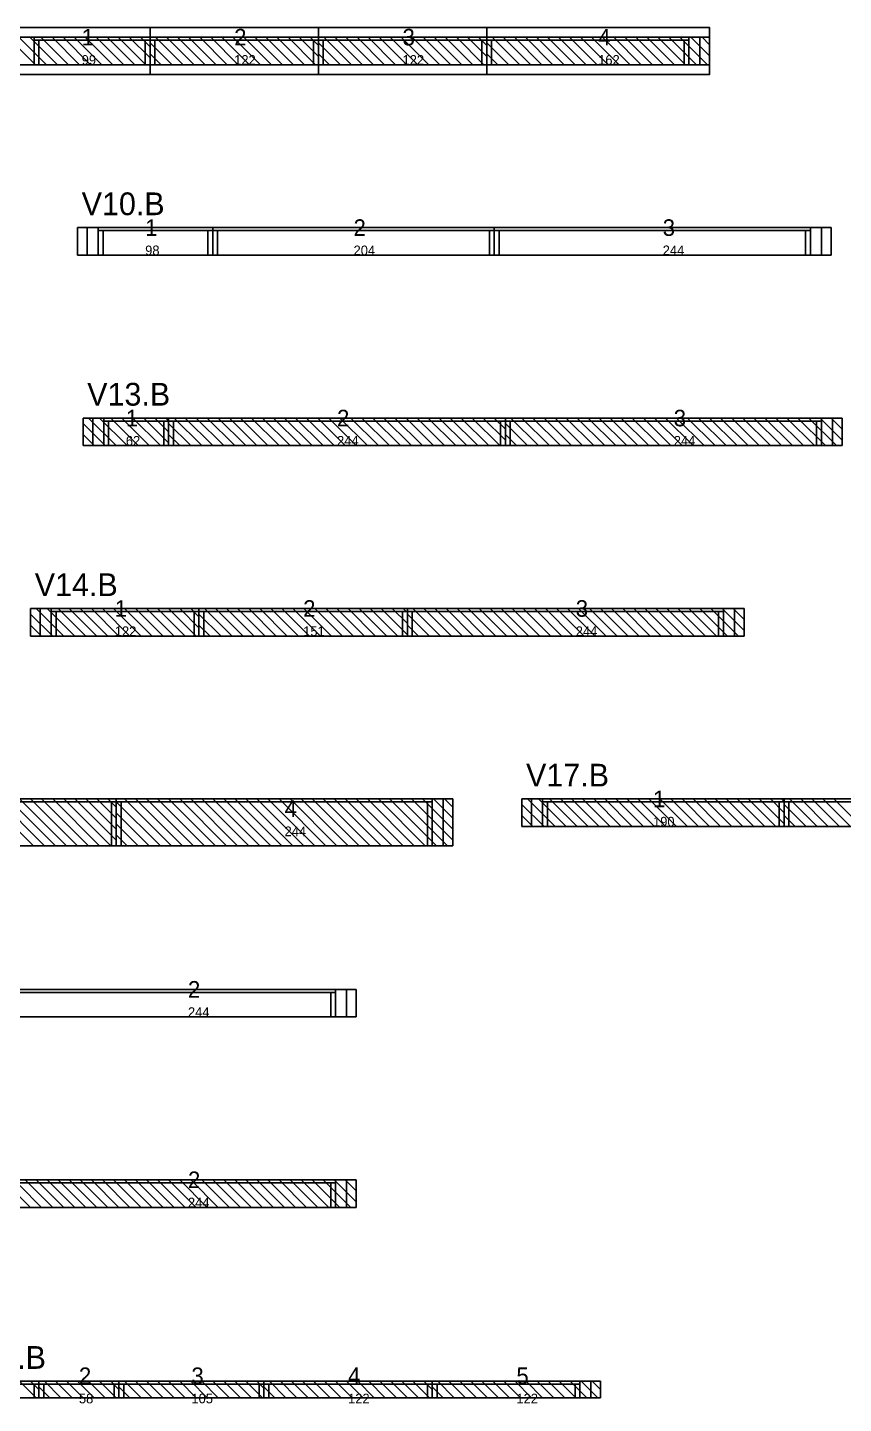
# Model space of a CAD drawing. Header units: metres. Extents: x -10 to 74425, y -2037 to 26.
# Drawn here: x 36429 to 37021, y -1978 to -981 of the extents above; entities that cross this region are included whole.
import ezdxf

# ---------------------------------------------------------------- set-up
doc = ezdxf.new("R2010")
doc.units = ezdxf.units.M
doc.layers.add('VIGAS', color=7, linetype='Continuous')

msp = doc.modelspace()

# ---------------------------------------------------------------- linework, layer by layer
at = {"layer": 'VIGAS'}
for p, q in [((36419.1, -988), (36518.1, -988)), ((36435.1, -1008), (36419.1, -992)), ((36443.1, -1008), (36423.1, -988)), ((36451.1, -1008), (36431.1, -988)), ((36434.1, -1008), (36434.1, -988)), ((36434.1, -990.2), (36518.1, -990.2)), ((36437.6, -1008), (36437.6, -990.2)), ((36459.1, -1008), (36439.1, -988)), ((36467.1, -1008), (36447.1, -988)), ((36475.1, -1008), (36455.1, -988)), ((36483.1, -1008), (36463.1, -988)), ((36491.1, -1008), (36471.1, -988)), ((36499.1, -1008), (36479.1, -988)), ((36507.1, -1008), (36487.1, -988)), ((36515.1, -1008), (36495.1, -988)), ((36518.1, -1003), (36503.1, -988)), ((36518.1, -995), (36511.1, -988)), ((36514.6, -1008), (36514.6, -990.2)), ((36518.1, -1008), (36518.1, -988)), ((36518.1, -1008), (36518.1, -988)), ((36518.1, -988), (36640.1, -988)), ((36518.1, -1008), (36518.1, -988)), ((36518.1, -1008), (36518.1, -988)), ((36518.1, -1008), (36518.1, -988)), ((36518.1, -990.2), (36640.1, -990.2)), ((36534.1, -1008), (36518.1, -992)), ((36521.6, -1008), (36521.6, -990.2)), ((36542.1, -1008), (36522.1, -988)), ((36550.1, -1008), (36530.1, -988)), ((36558.1, -1008), (36538.1, -988)), ((36566.1, -1008), (36546.1, -988)), ((36574.1, -1008), (36554.1, -988)), ((36582.1, -1008), (36562.1, -988)), ((36590.1, -1008), (36570.1, -988)), ((36598.1, -1008), (36578.1, -988)), ((36606.1, -1008), (36586.1, -988)), ((36614.1, -1008), (36594.1, -988)), ((36622.1, -1008), (36602.1, -988)), ((36630.1, -1008), (36610.1, -988)), ((36638.1, -1008), (36618.1, -988)), ((36640.1, -1002), (36626.1, -988)), ((36640.1, -994), (36634.1, -988)), ((36636.6, -1008), (36636.6, -990.2)), ((36640.1, -1008), (36640.1, -988)), ((36640.1, -1008), (36640.1, -988)), ((36640.1, -988), (36762.1, -988)), ((36640.1, -1008), (36640.1, -988)), ((36640.1, -1008), (36640.1, -988)), ((36640.1, -1008), (36640.1, -988)), ((36640.1, -990.2), (36762.1, -990.2)), ((36656.1, -1008), (36640.1, -992)), ((36643.6, -1008), (36643.6, -990.2)), ((36664.1, -1008), (36644.1, -988)), ((36672.1, -1008), (36652.1, -988)), ((36680.1, -1008), (36660.1, -988)), ((36688.1, -1008), (36668.1, -988)), ((36696.1, -1008), (36676.1, -988)), ((36704.1, -1008), (36684.1, -988)), ((36712.1, -1008), (36692.1, -988)), ((36720.1, -1008), (36700.1, -988)), ((36728.1, -1008), (36708.1, -988)), ((36736.1, -1008), (36716.1, -988)), ((36744.1, -1008), (36724.1, -988)), ((36752.1, -1008), (36732.1, -988)), ((36760.1, -1008), (36740.1, -988)), ((36762.1, -1002), (36748.1, -988)), ((36762.1, -994), (36756.1, -988)), ((36758.6, -1008), (36758.6, -990.2)), ((36762.1, -1008), (36762.1, -988)), ((36762.1, -1008), (36762.1, -988)), ((36762.1, -988), (36923.6, -988)), ((36762.1, -1008), (36762.1, -988)), ((36762.1, -1008), (36762.1, -988)), ((36762.1, -1008), (36762.1, -988)), ((36762.1, -990.2), (36908.6, -990.2)), ((36778.1, -1008), (36762.1, -992)), ((36765.6, -1008), (36765.6, -990.2)), ((36786.1, -1008), (36766.1, -988)), ((36794.1, -1008), (36774.1, -988)), ((36802.1, -1008), (36782.1, -988)), ((36810.1, -1008), (36790.1, -988)), ((36818.1, -1008), (36798.1, -988)), ((36826.1, -1008), (36806.1, -988)), ((36834.1, -1008), (36814.1, -988)), ((36842.1, -1008), (36822.1, -988)), ((36850.1, -1008), (36830.1, -988)), ((36858.1, -1008), (36838.1, -988)), ((36866.1, -1008), (36846.1, -988)), ((36874.1, -1008), (36854.1, -988)), ((36882.1, -1008), (36862.1, -988)), ((36890.1, -1008), (36870.1, -988)), ((36898.1, -1008), (36878.1, -988)), ((36906.1, -1008), (36886.1, -988)), ((36914.1, -1008), (36894.1, -988)), ((36922.1, -1008), (36902.1, -988)), ((36905.1, -1008), (36905.1, -990.2)), ((36908.6, -1008), (36908.6, -988)), ((36923.6, -1001.5), (36910.1, -988)), ((36916.6, -1008), (36916.6, -988)), ((36923.6, -993.5), (36918.1, -988)), ((36923.6, -1008), (36923.6, -988)), ((36526.1, -1008), (36518.1, -1000)), ((36648.1, -1008), (36640.1, -1000)), ((36770.1, -1008), (36762.1, -1000)), ((36419.1, -1008), (36518.1, -1008)), ((36434.1, -1008), (36437.6, -1008)), ((36514.6, -1008), (36518.1, -1008)), ((36518.1, -1008), (36640.1, -1008)), ((36518.1, -1008), (36521.6, -1008)), ((36518.1, -1008), (36518.1, -1008)), ((36636.6, -1008), (36640.1, -1008)), ((36640.1, -1008), (36762.1, -1008)), ((36640.1, -1008), (36643.6, -1008)), ((36640.1, -1008), (36640.1, -1008)), ((36758.6, -1008), (36762.1, -1008)), ((36762.1, -1008), (36923.6, -1008)), ((36762.1, -1008), (36765.6, -1008)), ((36762.1, -1008), (36762.1, -1008)), ((36905.1, -1008), (36908.6, -1008)), ((36465.6, -1126), (36563.6, -1126)), ((36465.6, -1146), (36465.6, -1126)), ((36472.6, -1146), (36472.6, -1126)), ((36480.6, -1146), (36480.6, -1126)), ((36563.6, -1146), (36563.6, -1126)), ((36563.6, -1146), (36563.6, -1126)), ((36563.6, -1126), (36767.6, -1126)), ((36563.6, -1146), (36563.6, -1126)), ((36563.6, -1146), (36563.6, -1126)), ((36563.6, -1146), (36563.6, -1126)), ((36767.6, -1146), (36767.6, -1126)), ((36767.6, -1146), (36767.6, -1126)), ((36767.6, -1126), (37011.6, -1126)), ((36767.6, -1146), (36767.6, -1126)), ((36767.6, -1146), (36767.6, -1126)), ((36767.6, -1146), (36767.6, -1126)), ((36996.6, -1146), (36996.6, -1126)), ((37004.6, -1146), (37004.6, -1126)), ((37011.6, -1146), (37011.6, -1126)), ((36480.6, -1128.2), (36563.6, -1128.2)), ((36484.1, -1146), (36484.1, -1128.2)), ((36560.1, -1146), (36560.1, -1128.2)), ((36563.6, -1128.2), (36767.6, -1128.2)), ((36567.1, -1146), (36567.1, -1128.2)), ((36764.1, -1146), (36764.1, -1128.2)), ((36767.6, -1128.2), (36996.6, -1128.2)), ((36771.1, -1146), (36771.1, -1128.2)), ((36993.1, -1146), (36993.1, -1128.2)), ((36465.6, -1146), (36563.6, -1146)), ((36480.6, -1146), (36484.1, -1146)), ((36560.1, -1146), (36563.6, -1146)), ((36563.6, -1146), (36767.6, -1146)), ((36563.6, -1146), (36567.1, -1146)), ((36764.1, -1146), (36767.6, -1146)), ((36767.6, -1146), (37011.6, -1146)), ((36767.6, -1146), (36771.1, -1146)), ((36993.1, -1146), (36996.6, -1146)), ((36469.6, -1264), (36531.6, -1264)), ((36469.6, -1284), (36469.6, -1264)), ((36493.6, -1284), (36473.6, -1264)), ((36476.6, -1284), (36476.6, -1264)), ((36501.6, -1284), (36481.6, -1264)), ((36484.6, -1284), (36484.6, -1264)), ((36484.6, -1266.2), (36531.6, -1266.2)), ((36488.1, -1284), (36488.1, -1266.2)), ((36509.6, -1284), (36489.6, -1264)), ((36517.6, -1284), (36497.6, -1264)), ((36525.6, -1284), (36505.6, -1264)), ((36531.6, -1282), (36513.6, -1264)), ((36531.6, -1274), (36521.6, -1264)), ((36528.1, -1284), (36528.1, -1266.2)), ((36531.6, -1266), (36529.6, -1264)), ((36531.6, -1284), (36531.6, -1264)), ((36531.6, -1284), (36531.6, -1264)), ((36531.6, -1264), (36775.6, -1264)), ((36531.6, -1284), (36531.6, -1264)), ((36531.6, -1284), (36531.6, -1264)), ((36531.6, -1284), (36531.6, -1264)), ((36531.6, -1266.2), (36775.6, -1266.2)), ((36535.1, -1284), (36535.1, -1266.2)), ((36555.6, -1284), (36535.6, -1264)), ((36563.6, -1284), (36543.6, -1264)), ((36571.6, -1284), (36551.6, -1264)), ((36579.6, -1284), (36559.6, -1264)), ((36587.6, -1284), (36567.6, -1264)), ((36595.6, -1284), (36575.6, -1264)), ((36603.6, -1284), (36583.6, -1264)), ((36611.6, -1284), (36591.6, -1264)), ((36619.6, -1284), (36599.6, -1264)), ((36627.6, -1284), (36607.6, -1264)), ((36635.6, -1284), (36615.6, -1264)), ((36643.6, -1284), (36623.6, -1264)), ((36651.6, -1284), (36631.6, -1264)), ((36659.6, -1284), (36639.6, -1264)), ((36667.6, -1284), (36647.6, -1264)), ((36675.6, -1284), (36655.6, -1264)), ((36683.6, -1284), (36663.6, -1264)), ((36691.6, -1284), (36671.6, -1264)), ((36699.6, -1284), (36679.6, -1264)), ((36707.6, -1284), (36687.6, -1264)), ((36715.6, -1284), (36695.6, -1264)), ((36723.6, -1284), (36703.6, -1264)), ((36731.6, -1284), (36711.6, -1264)), ((36739.6, -1284), (36719.6, -1264)), ((36747.6, -1284), (36727.6, -1264)), ((36755.6, -1284), (36735.6, -1264)), ((36763.6, -1284), (36743.6, -1264)), ((36771.6, -1284), (36751.6, -1264)), ((36775.6, -1280), (36759.6, -1264)), ((36775.6, -1272), (36767.6, -1264)), ((36772.1, -1284), (36772.1, -1266.2)), ((36775.6, -1284), (36775.6, -1264)), ((36775.6, -1284), (36775.6, -1264)), ((36775.6, -1264), (37019.6, -1264)), ((36775.6, -1284), (36775.6, -1264)), ((36775.6, -1284), (36775.6, -1264)), ((36775.6, -1284), (36775.6, -1264)), ((36775.6, -1264), (36775.6, -1264)), ((36775.6, -1266.2), (37004.6, -1266.2)), ((36779.1, -1284), (36779.1, -1266.2)), ((36799.6, -1284), (36779.6, -1264)), ((36807.6, -1284), (36787.6, -1264)), ((36815.6, -1284), (36795.6, -1264)), ((36823.6, -1284), (36803.6, -1264)), ((36831.6, -1284), (36811.6, -1264)), ((36839.6, -1284), (36819.6, -1264)), ((36847.6, -1284), (36827.6, -1264)), ((36855.6, -1284), (36835.6, -1264)), ((36863.6, -1284), (36843.6, -1264)), ((36871.6, -1284), (36851.6, -1264)), ((36879.6, -1284), (36859.6, -1264)), ((36887.6, -1284), (36867.6, -1264)), ((36895.6, -1284), (36875.6, -1264)), ((36903.6, -1284), (36883.6, -1264)), ((36911.6, -1284), (36891.6, -1264)), ((36919.6, -1284), (36899.6, -1264)), ((36927.6, -1284), (36907.6, -1264)), ((36935.6, -1284), (36915.6, -1264)), ((36943.6, -1284), (36923.6, -1264)), ((36951.6, -1284), (36931.6, -1264)), ((36959.6, -1284), (36939.6, -1264)), ((36967.6, -1284), (36947.6, -1264)), ((36975.6, -1284), (36955.6, -1264)), ((36983.6, -1284), (36963.6, -1264)), ((36991.6, -1284), (36971.6, -1264)), ((36999.6, -1284), (36979.6, -1264)), ((37007.6, -1284), (36987.6, -1264)), ((37015.6, -1284), (36995.6, -1264)), ((37001.1, -1284), (37001.1, -1266.2)), ((37019.6, -1280), (37003.6, -1264)), ((37004.6, -1284), (37004.6, -1264)), ((37019.6, -1272), (37011.6, -1264)), ((37012.6, -1284), (37012.6, -1264)), ((37019.6, -1284), (37019.6, -1264)), ((37019.6, -1264), (37019.6, -1264)), ((36485.6, -1284), (36469.6, -1268)), ((36477.6, -1284), (36469.6, -1276)), ((36547.6, -1284), (36531.6, -1268)), ((36539.6, -1284), (36531.6, -1276)), ((36791.6, -1284), (36775.6, -1268)), ((36783.6, -1284), (36775.6, -1276)), ((36469.6, -1284), (36531.6, -1284)), ((36469.6, -1284), (36469.6, -1284)), ((36484.6, -1284), (36488.1, -1284)), ((36528.1, -1284), (36531.6, -1284)), ((36531.6, -1284), (36775.6, -1284)), ((36531.6, -1284), (36535.1, -1284)), ((36531.6, -1284), (36531.6, -1284)), ((36772.1, -1284), (36775.6, -1284)), ((36775.6, -1284), (37019.6, -1284)), ((36775.6, -1284), (36779.1, -1284)), ((36775.6, -1284), (36775.6, -1284)), ((37001.1, -1284), (37004.6, -1284)), ((36431.6, -1402), (36553.6, -1402)), ((36431.6, -1422), (36431.6, -1402)), ((36455.6, -1422), (36435.6, -1402)), ((36438.6, -1422), (36438.6, -1402)), ((36463.6, -1422), (36443.6, -1402)), ((36446.6, -1422), (36446.6, -1402)), ((36446.6, -1404.2), (36553.6, -1404.2)), ((36450.1, -1422), (36450.1, -1404.2)), ((36471.6, -1422), (36451.6, -1402)), ((36479.6, -1422), (36459.6, -1402)), ((36487.6, -1422), (36467.6, -1402)), ((36495.6, -1422), (36475.6, -1402)), ((36503.6, -1422), (36483.6, -1402)), ((36511.6, -1422), (36491.6, -1402)), ((36519.6, -1422), (36499.6, -1402)), ((36527.6, -1422), (36507.6, -1402)), ((36535.6, -1422), (36515.6, -1402)), ((36543.6, -1422), (36523.6, -1402)), ((36551.6, -1422), (36531.6, -1402)), ((36553.6, -1416), (36539.6, -1402)), ((36553.6, -1408), (36547.6, -1402)), ((36550.1, -1422), (36550.1, -1404.2)), ((36553.6, -1422), (36553.6, -1402)), ((36553.6, -1422), (36553.6, -1402)), ((36553.6, -1402), (36704.6, -1402)), ((36553.6, -1422), (36553.6, -1402)), ((36553.6, -1422), (36553.6, -1402)), ((36553.6, -1422), (36553.6, -1402)), ((36553.6, -1404.2), (36704.6, -1404.2)), ((36557.1, -1422), (36557.1, -1404.2)), ((36577.6, -1422), (36557.6, -1402)), ((36585.6, -1422), (36565.6, -1402)), ((36593.6, -1422), (36573.6, -1402)), ((36601.6, -1422), (36581.6, -1402)), ((36609.6, -1422), (36589.6, -1402)), ((36617.6, -1422), (36597.6, -1402)), ((36625.6, -1422), (36605.6, -1402)), ((36633.6, -1422), (36613.6, -1402)), ((36641.6, -1422), (36621.6, -1402)), ((36649.6, -1422), (36629.6, -1402)), ((36657.6, -1422), (36637.6, -1402)), ((36665.6, -1422), (36645.6, -1402)), ((36673.6, -1422), (36653.6, -1402)), ((36681.6, -1422), (36661.6, -1402)), ((36689.6, -1422), (36669.6, -1402)), ((36697.6, -1422), (36677.6, -1402)), ((36704.6, -1421), (36685.6, -1402)), ((36704.6, -1413), (36693.6, -1402)), ((36701.1, -1422), (36701.1, -1404.2)), ((36704.6, -1405), (36701.6, -1402)), ((36704.6, -1422), (36704.6, -1402)), ((36704.6, -1422), (36704.6, -1402)), ((36704.6, -1402), (36948.6, -1402)), ((36704.6, -1422), (36704.6, -1402)), ((36704.6, -1422), (36704.6, -1402)), ((36704.6, -1422), (36704.6, -1402)), ((36704.6, -1404.2), (36933.6, -1404.2)), ((36708.1, -1422), (36708.1, -1404.2)), ((36728.6, -1422), (36708.6, -1402)), ((36736.6, -1422), (36716.6, -1402)), ((36744.6, -1422), (36724.6, -1402)), ((36752.6, -1422), (36732.6, -1402)), ((36760.6, -1422), (36740.6, -1402)), ((36768.6, -1422), (36748.6, -1402)), ((36776.6, -1422), (36756.6, -1402)), ((36784.6, -1422), (36764.6, -1402)), ((36792.6, -1422), (36772.6, -1402)), ((36800.6, -1422), (36780.6, -1402)), ((36808.6, -1422), (36788.6, -1402)), ((36816.6, -1422), (36796.6, -1402)), ((36824.6, -1422), (36804.6, -1402)), ((36832.6, -1422), (36812.6, -1402)), ((36840.6, -1422), (36820.6, -1402)), ((36848.6, -1422), (36828.6, -1402)), ((36856.6, -1422), (36836.6, -1402)), ((36864.6, -1422), (36844.6, -1402)), ((36872.6, -1422), (36852.6, -1402)), ((36880.6, -1422), (36860.6, -1402)), ((36888.6, -1422), (36868.6, -1402)), ((36896.6, -1422), (36876.6, -1402)), ((36904.6, -1422), (36884.6, -1402)), ((36912.6, -1422), (36892.6, -1402)), ((36920.6, -1422), (36900.6, -1402)), ((36928.6, -1422), (36908.6, -1402)), ((36936.6, -1422), (36916.6, -1402)), ((36944.6, -1422), (36924.6, -1402)), ((36930.1, -1422), (36930.1, -1404.2)), ((36948.6, -1418), (36932.6, -1402)), ((36933.6, -1422), (36933.6, -1402)), ((36948.6, -1410), (36940.6, -1402)), ((36941.6, -1422), (36941.6, -1402)), ((36948.6, -1422), (36948.6, -1402)), ((36948.6, -1402), (36948.6, -1402)), ((36447.6, -1422), (36431.6, -1406)), ((36439.6, -1422), (36431.6, -1414)), ((36569.6, -1422), (36553.6, -1406)), ((36561.6, -1422), (36553.6, -1414)), ((36720.6, -1422), (36704.6, -1406)), ((36712.6, -1422), (36704.6, -1414)), ((36431.6, -1422), (36553.6, -1422)), ((36431.6, -1422), (36431.6, -1422)), ((36446.6, -1422), (36450.1, -1422)), ((36550.1, -1422), (36553.6, -1422)), ((36553.6, -1422), (36704.6, -1422)), ((36553.6, -1422), (36557.1, -1422)), ((36553.6, -1422), (36553.6, -1422)), ((36701.1, -1422), (36704.6, -1422)), ((36704.6, -1422), (36948.6, -1422)), ((36704.6, -1422), (36708.1, -1422)), ((36704.6, -1422), (36704.6, -1422)), ((36930.1, -1422), (36933.6, -1422)), ((36249.6, -1540), (36493.6, -1540)), ((36249.6, -1542.2), (36493.6, -1542.2)), ((36433.6, -1574), (36399.6, -1540)), ((36441.6, -1574), (36407.6, -1540)), ((36449.6, -1574), (36415.6, -1540)), ((36457.6, -1574), (36423.6, -1540)), ((36465.6, -1574), (36431.6, -1540)), ((36473.6, -1574), (36439.6, -1540)), ((36481.6, -1574), (36447.6, -1540)), ((36489.6, -1574), (36455.6, -1540)), ((36493.6, -1570), (36463.6, -1540)), ((36493.6, -1562), (36471.6, -1540)), ((36493.6, -1554), (36479.6, -1540)), ((36493.6, -1546), (36487.6, -1540)), ((36490.1, -1574), (36490.1, -1542.2)), ((36493.6, -1574), (36493.6, -1540)), ((36493.6, -1574), (36493.6, -1540)), ((36493.6, -1540), (36737.6, -1540)), ((36493.6, -1574), (36493.6, -1540)), ((36493.6, -1574), (36493.6, -1540)), ((36493.6, -1574), (36493.6, -1540)), ((36525.6, -1574), (36493.6, -1542)), ((36493.6, -1542.2), (36722.6, -1542.2)), ((36497.1, -1574), (36497.1, -1542.2)), ((36533.6, -1574), (36499.6, -1540)), ((36541.6, -1574), (36507.6, -1540)), ((36549.6, -1574), (36515.6, -1540)), ((36557.6, -1574), (36523.6, -1540)), ((36565.6, -1574), (36531.6, -1540)), ((36573.6, -1574), (36539.6, -1540)), ((36581.6, -1574), (36547.6, -1540)), ((36589.6, -1574), (36555.6, -1540)), ((36597.6, -1574), (36563.6, -1540)), ((36605.6, -1574), (36571.6, -1540)), ((36613.6, -1574), (36579.6, -1540)), ((36621.6, -1574), (36587.6, -1540)), ((36629.6, -1574), (36595.6, -1540)), ((36637.6, -1574), (36603.6, -1540)), ((36645.6, -1574), (36611.6, -1540)), ((36653.6, -1574), (36619.6, -1540)), ((36661.6, -1574), (36627.6, -1540)), ((36669.6, -1574), (36635.6, -1540)), ((36677.6, -1574), (36643.6, -1540)), ((36685.6, -1574), (36651.6, -1540)), ((36693.6, -1574), (36659.6, -1540)), ((36701.6, -1574), (36667.6, -1540)), ((36709.6, -1574), (36675.6, -1540)), ((36717.6, -1574), (36683.6, -1540)), ((36725.6, -1574), (36691.6, -1540)), ((36733.6, -1574), (36699.6, -1540)), ((36737.6, -1570), (36707.6, -1540)), ((36737.6, -1562), (36715.6, -1540)), ((36719.1, -1574), (36719.1, -1542.2)), ((36722.6, -1574), (36722.6, -1540)), ((36737.6, -1554), (36723.6, -1540)), ((36730.6, -1574), (36730.6, -1540)), ((36737.6, -1546), (36731.6, -1540)), ((36737.6, -1574), (36737.6, -1540)), ((36787.6, -1540), (36977.6, -1540)), ((36787.6, -1560), (36787.6, -1540)), ((36803.6, -1560), (36787.6, -1544)), ((36811.6, -1560), (36791.6, -1540)), ((36794.6, -1560), (36794.6, -1540)), ((36819.6, -1560), (36799.6, -1540)), ((36802.6, -1560), (36802.6, -1540)), ((36802.6, -1542.2), (36977.6, -1542.2)), ((36806.1, -1560), (36806.1, -1542.2)), ((36827.6, -1560), (36807.6, -1540)), ((36835.6, -1560), (36815.6, -1540)), ((36843.6, -1560), (36823.6, -1540)), ((36851.6, -1560), (36831.6, -1540)), ((36859.6, -1560), (36839.6, -1540)), ((36867.6, -1560), (36847.6, -1540)), ((36875.6, -1560), (36855.6, -1540)), ((36883.6, -1560), (36863.6, -1540)), ((36891.6, -1560), (36871.6, -1540)), ((36899.6, -1560), (36879.6, -1540)), ((36907.6, -1560), (36887.6, -1540)), ((36915.6, -1560), (36895.6, -1540)), ((36923.6, -1560), (36903.6, -1540)), ((36931.6, -1560), (36911.6, -1540)), ((36939.6, -1560), (36919.6, -1540)), ((36947.6, -1560), (36927.6, -1540)), ((36955.6, -1560), (36935.6, -1540)), ((36963.6, -1560), (36943.6, -1540)), ((36971.6, -1560), (36951.6, -1540)), ((36977.6, -1558), (36959.6, -1540)), ((36977.6, -1550), (36967.6, -1540)), ((36974.1, -1560), (36974.1, -1542.2)), ((36977.6, -1542), (36975.6, -1540)), ((36977.6, -1560), (36977.6, -1540)), ((36977.6, -1560), (36977.6, -1540)), ((36977.6, -1540), (37167.6, -1540)), ((36977.6, -1560), (36977.6, -1540)), ((36977.6, -1560), (36977.6, -1540)), ((36977.6, -1560), (36977.6, -1540)), ((36977.6, -1542.2), (37167.6, -1542.2)), ((36993.6, -1560), (36977.6, -1544)), ((36981.1, -1560), (36981.1, -1542.2)), ((37001.6, -1560), (36981.6, -1540)), ((37009.6, -1560), (36989.6, -1540)), ((37017.6, -1560), (36997.6, -1540)), ((37025.6, -1560), (37005.6, -1540)), ((37033.6, -1560), (37013.6, -1540)), ((36517.6, -1574), (36493.6, -1550)), ((36795.6, -1560), (36787.6, -1552)), ((36985.6, -1560), (36977.6, -1552)), ((36509.6, -1574), (36493.6, -1558)), ((36787.6, -1560), (36977.6, -1560)), ((36787.6, -1560), (36787.6, -1560)), ((36802.6, -1560), (36806.1, -1560)), ((36974.1, -1560), (36977.6, -1560)), ((36977.6, -1560), (37167.6, -1560)), ((36977.6, -1560), (36981.1, -1560)), ((36977.6, -1560), (36977.6, -1560)), ((36249.6, -1574), (36493.6, -1574)), ((36490.1, -1574), (36493.6, -1574)), ((36501.6, -1574), (36493.6, -1566)), ((36493.6, -1574), (36737.6, -1574)), ((36493.6, -1574), (36497.1, -1574)), ((36493.6, -1574), (36493.6, -1574)), ((36719.1, -1574), (36722.6, -1574)), ((36423.6, -1678), (36667.6, -1678)), ((36423.6, -1680.2), (36652.6, -1680.2)), ((36649.1, -1698), (36649.1, -1680.2)), ((36652.6, -1698), (36652.6, -1678)), ((36660.6, -1698), (36660.6, -1678)), ((36667.6, -1698), (36667.6, -1678)), ((36423.6, -1698), (36667.6, -1698)), ((36649.1, -1698), (36652.6, -1698)), ((36423.6, -1816), (36667.6, -1816)), ((36423.6, -1818.2), (36652.6, -1818.2)), ((36439.6, -1836), (36423.6, -1820)), ((36447.6, -1836), (36427.6, -1816)), ((36455.6, -1836), (36435.6, -1816)), ((36463.6, -1836), (36443.6, -1816)), ((36471.6, -1836), (36451.6, -1816)), ((36479.6, -1836), (36459.6, -1816)), ((36487.6, -1836), (36467.6, -1816)), ((36495.6, -1836), (36475.6, -1816)), ((36503.6, -1836), (36483.6, -1816)), ((36511.6, -1836), (36491.6, -1816)), ((36519.6, -1836), (36499.6, -1816)), ((36527.6, -1836), (36507.6, -1816)), ((36535.6, -1836), (36515.6, -1816)), ((36543.6, -1836), (36523.6, -1816)), ((36551.6, -1836), (36531.6, -1816)), ((36559.6, -1836), (36539.6, -1816)), ((36567.6, -1836), (36547.6, -1816)), ((36575.6, -1836), (36555.6, -1816)), ((36583.6, -1836), (36563.6, -1816)), ((36591.6, -1836), (36571.6, -1816)), ((36599.6, -1836), (36579.6, -1816)), ((36607.6, -1836), (36587.6, -1816)), ((36615.6, -1836), (36595.6, -1816)), ((36623.6, -1836), (36603.6, -1816)), ((36631.6, -1836), (36611.6, -1816)), ((36639.6, -1836), (36619.6, -1816)), ((36647.6, -1836), (36627.6, -1816)), ((36655.6, -1836), (36635.6, -1816)), ((36663.6, -1836), (36643.6, -1816)), ((36649.1, -1836), (36649.1, -1818.2)), ((36667.6, -1832), (36651.6, -1816)), ((36652.6, -1836), (36652.6, -1816)), ((36667.6, -1824), (36659.6, -1816)), ((36660.6, -1836), (36660.6, -1816)), ((36667.6, -1836), (36667.6, -1816)), ((36667.6, -1816), (36667.6, -1816)), ((36431.6, -1836), (36423.6, -1828)), ((36423.6, -1836), (36667.6, -1836)), ((36649.1, -1836), (36652.6, -1836)), ((36379.6, -1962), (36437.6, -1962)), ((36394.6, -1964.2), (36437.6, -1964.2)), ((36435.6, -1974), (36423.6, -1962)), ((36437.6, -1968), (36431.6, -1962)), ((36434.1, -1974), (36434.1, -1964.2)), ((36437.6, -1974), (36437.6, -1962)), ((36437.6, -1974), (36437.6, -1962)), ((36437.6, -1962), (36495.6, -1962)), ((36437.6, -1974), (36437.6, -1962)), ((36437.6, -1974), (36437.6, -1962)), ((36437.6, -1974), (36437.6, -1962)), ((36437.6, -1964.2), (36495.6, -1964.2)), ((36441.1, -1974), (36441.1, -1964.2)), ((36453.6, -1974), (36441.6, -1962)), ((36461.6, -1974), (36449.6, -1962)), ((36469.6, -1974), (36457.6, -1962)), ((36477.6, -1974), (36465.6, -1962)), ((36485.6, -1974), (36473.6, -1962)), ((36493.6, -1974), (36481.6, -1962)), ((36495.6, -1968), (36489.6, -1962)), ((36492.1, -1974), (36492.1, -1964.2)), ((36495.6, -1974), (36495.6, -1962)), ((36495.6, -1974), (36495.6, -1962)), ((36495.6, -1962), (36600.6, -1962)), ((36495.6, -1974), (36495.6, -1962)), ((36495.6, -1974), (36495.6, -1962)), ((36495.6, -1974), (36495.6, -1962)), ((36495.6, -1964.2), (36600.6, -1964.2)), ((36499.1, -1974), (36499.1, -1964.2)), ((36511.6, -1974), (36499.6, -1962)), ((36519.6, -1974), (36507.6, -1962)), ((36527.6, -1974), (36515.6, -1962)), ((36535.6, -1974), (36523.6, -1962)), ((36543.6, -1974), (36531.6, -1962)), ((36551.6, -1974), (36539.6, -1962)), ((36559.6, -1974), (36547.6, -1962)), ((36567.6, -1974), (36555.6, -1962)), ((36575.6, -1974), (36563.6, -1962)), ((36583.6, -1974), (36571.6, -1962)), ((36591.6, -1974), (36579.6, -1962)), ((36599.6, -1974), (36587.6, -1962)), ((36600.6, -1967), (36595.6, -1962)), ((36597.1, -1974), (36597.1, -1964.2)), ((36600.6, -1974), (36600.6, -1962)), ((36600.6, -1974), (36600.6, -1962)), ((36600.6, -1962), (36722.6, -1962)), ((36600.6, -1974), (36600.6, -1962)), ((36600.6, -1974), (36600.6, -1962)), ((36600.6, -1974), (36600.6, -1962)), ((36600.6, -1964.2), (36722.6, -1964.2)), ((36604.1, -1974), (36604.1, -1964.2)), ((36616.6, -1974), (36604.6, -1962)), ((36624.6, -1974), (36612.6, -1962)), ((36632.6, -1974), (36620.6, -1962)), ((36640.6, -1974), (36628.6, -1962)), ((36648.6, -1974), (36636.6, -1962)), ((36656.6, -1974), (36644.6, -1962)), ((36664.6, -1974), (36652.6, -1962)), ((36672.6, -1974), (36660.6, -1962)), ((36680.6, -1974), (36668.6, -1962)), ((36688.6, -1974), (36676.6, -1962)), ((36696.6, -1974), (36684.6, -1962)), ((36704.6, -1974), (36692.6, -1962)), ((36712.6, -1974), (36700.6, -1962)), ((36720.6, -1974), (36708.6, -1962)), ((36722.6, -1968), (36716.6, -1962)), ((36719.1, -1974), (36719.1, -1964.2)), ((36722.6, -1974), (36722.6, -1962)), ((36722.6, -1974), (36722.6, -1962)), ((36722.6, -1962), (36844.6, -1962)), ((36722.6, -1974), (36722.6, -1962)), ((36722.6, -1974), (36722.6, -1962)), ((36722.6, -1974), (36722.6, -1962)), ((36722.6, -1964.2), (36829.6, -1964.2)), ((36726.1, -1974), (36726.1, -1964.2)), ((36738.6, -1974), (36726.6, -1962)), ((36746.6, -1974), (36734.6, -1962)), ((36754.6, -1974), (36742.6, -1962)), ((36762.6, -1974), (36750.6, -1962)), ((36770.6, -1974), (36758.6, -1962)), ((36778.6, -1974), (36766.6, -1962)), ((36786.6, -1974), (36774.6, -1962)), ((36794.6, -1974), (36782.6, -1962)), ((36802.6, -1974), (36790.6, -1962)), ((36810.6, -1974), (36798.6, -1962)), ((36818.6, -1974), (36806.6, -1962)), ((36826.6, -1974), (36814.6, -1962)), ((36834.6, -1974), (36822.6, -1962)), ((36826.1, -1974), (36826.1, -1964.2)), ((36829.6, -1974), (36829.6, -1962)), ((36842.6, -1974), (36830.6, -1962)), ((36837.6, -1974), (36837.6, -1962)), ((36844.6, -1968), (36838.6, -1962)), ((36844.6, -1974), (36844.6, -1962)), ((36379.6, -1974), (36437.6, -1974)), ((36434.1, -1974), (36437.6, -1974)), ((36445.6, -1974), (36437.6, -1966)), ((36437.6, -1974), (36495.6, -1974)), ((36437.6, -1974), (36441.1, -1974)), ((36437.6, -1974), (36437.6, -1974)), ((36492.1, -1974), (36495.6, -1974)), ((36503.6, -1974), (36495.6, -1966)), ((36495.6, -1974), (36600.6, -1974)), ((36495.6, -1974), (36499.1, -1974)), ((36495.6, -1974), (36495.6, -1974)), ((36597.1, -1974), (36600.6, -1974)), ((36608.6, -1974), (36600.6, -1966)), ((36600.6, -1974), (36722.6, -1974)), ((36600.6, -1974), (36604.1, -1974)), ((36600.6, -1974), (36600.6, -1974)), ((36719.1, -1974), (36722.6, -1974)), ((36730.6, -1974), (36722.6, -1966)), ((36722.6, -1974), (36844.6, -1974)), ((36722.6, -1974), (36726.1, -1974)), ((36722.6, -1974), (36722.6, -1974)), ((36826.1, -1974), (36829.6, -1974))]:
    msp.add_line(p, q, dxfattribs=at)
for points in [[(36419.1, -988), (36518.1, -988), (36518.1, -981), (36419.1, -981)], [(36518.1, -988), (36640.1, -988), (36640.1, -981), (36518.1, -981)], [(36640.1, -988), (36762.1, -988), (36762.1, -981), (36640.1, -981)], [(36762.1, -988), (36923.6, -988), (36923.6, -981), (36762.1, -981)], [(36419.1, -1015), (36518.1, -1015), (36518.1, -1008), (36419.1, -1008)], [(36518.1, -1015), (36640.1, -1015), (36640.1, -1008), (36518.1, -1008)], [(36640.1, -1015), (36762.1, -1015), (36762.1, -1008), (36640.1, -1008)], [(36762.1, -1015), (36923.6, -1015), (36923.6, -1008), (36762.1, -1008)]]:
    msp.add_lwpolyline(points, close=True, dxfattribs=at)

# ---------------------------------------------------------------- texts
for s, height, p in [('1', 12, (36468.6, -994)), ('2', 12, (36579.1, -994)), ('3', 12, (36701.1, -994)), ('4', 12, (36842.85, -994)), ('99', 7, (36468.6, -1008)), ('122', 7, (36579.1, -1008)), ('122', 7, (36701.1, -1008)), ('162', 7, (36842.85, -1008)), ('V10.B', 16.5, (36468.6, -1117)), ('1', 12, (36514.6, -1132)), ('2', 12, (36665.6, -1132)), ('3', 12, (36889.6, -1132)), ('98', 7, (36514.6, -1146)), ('204', 7, (36665.6, -1146)), ('244', 7, (36889.6, -1146)), ('V13.B', 16.5, (36472.6, -1255)), ('1', 12, (36500.6, -1270)), ('2', 12, (36653.6, -1270)), ('3', 12, (36897.6, -1270)), ('62', 7, (36500.6, -1284)), ('244', 7, (36653.6, -1284)), ('244', 7, (36897.6, -1284)), ('V14.B', 16.5, (36434.6, -1393)), ('2', 12, (36629.1, -1408)), ('3', 12, (36826.6, -1408)), ('1', 12, (36492.6, -1408)), ('122', 7, (36492.6, -1422)), ('151', 7, (36629.1, -1422)), ('244', 7, (36826.6, -1422)), ('V17.B', 16.5, (36790.6, -1531)), ('1', 12, (36882.6, -1546)), ('4', 12, (36615.6, -1553)), ('190', 7, (36882.6, -1560)), ('244', 7, (36615.6, -1567)), ('2', 12, (36545.6, -1684)), ('244', 7, (36545.6, -1698)), ('2', 12, (36545.6, -1822)), ('244', 7, (36545.6, -1836)), ('V20.B', 16.5, (36382.6, -1953)), ('2', 12, (36466.6, -1964)), ('3', 12, (36548.1, -1964)), ('4', 12, (36661.6, -1964)), ('5', 12, (36783.6, -1964)), ('58', 7, (36466.6, -1978)), ('105', 7, (36548.1, -1978)), ('122', 7, (36661.6, -1978)), ('122', 7, (36783.6, -1978))]:
    msp.add_text(s, height=height, dxfattribs=at).set_placement(p)

doc.saveas('drawing.dxf')
